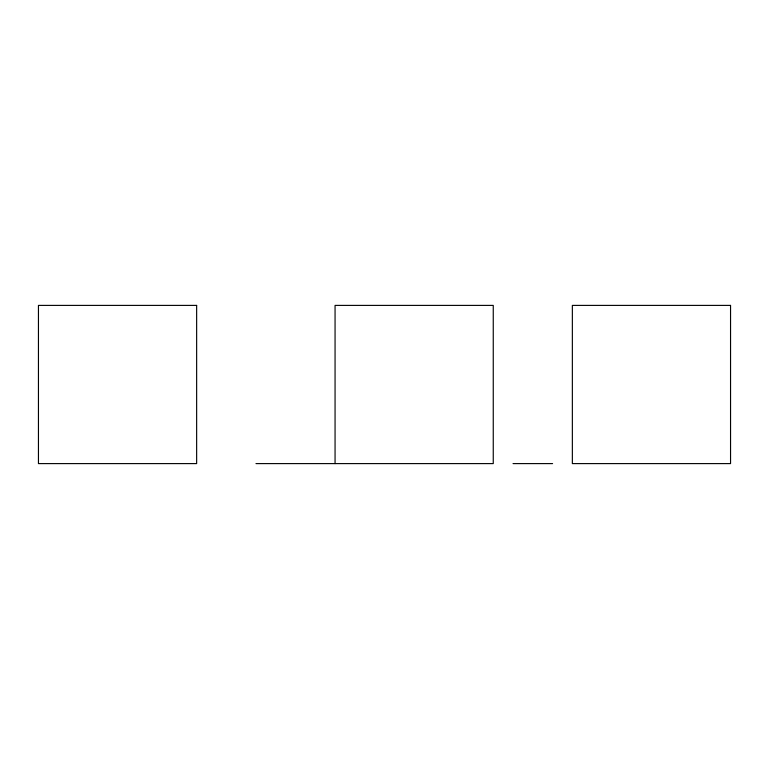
<?xml version="1.0" encoding="UTF-8"?>
<svg xmlns="http://www.w3.org/2000/svg" width="769" height="769" viewBox="0 0 769 769"><rect width="100%" height="100%" fill="white"/><g stroke="black" fill="none" stroke-linecap="round" stroke-linejoin="round"><path stroke-width="1.15" d="M255.971 463.601L493.256 463.601L493.256 305.399L335.063 305.399L335.063 463.601M513.029 463.601L552.584 463.601M196.643 305.399L38.45 305.399L38.45 463.601L196.643 463.601L196.643 305.399M730.55 305.399L572.357 305.399L572.357 463.601L730.55 463.601L730.55 305.399"/></g></svg>
